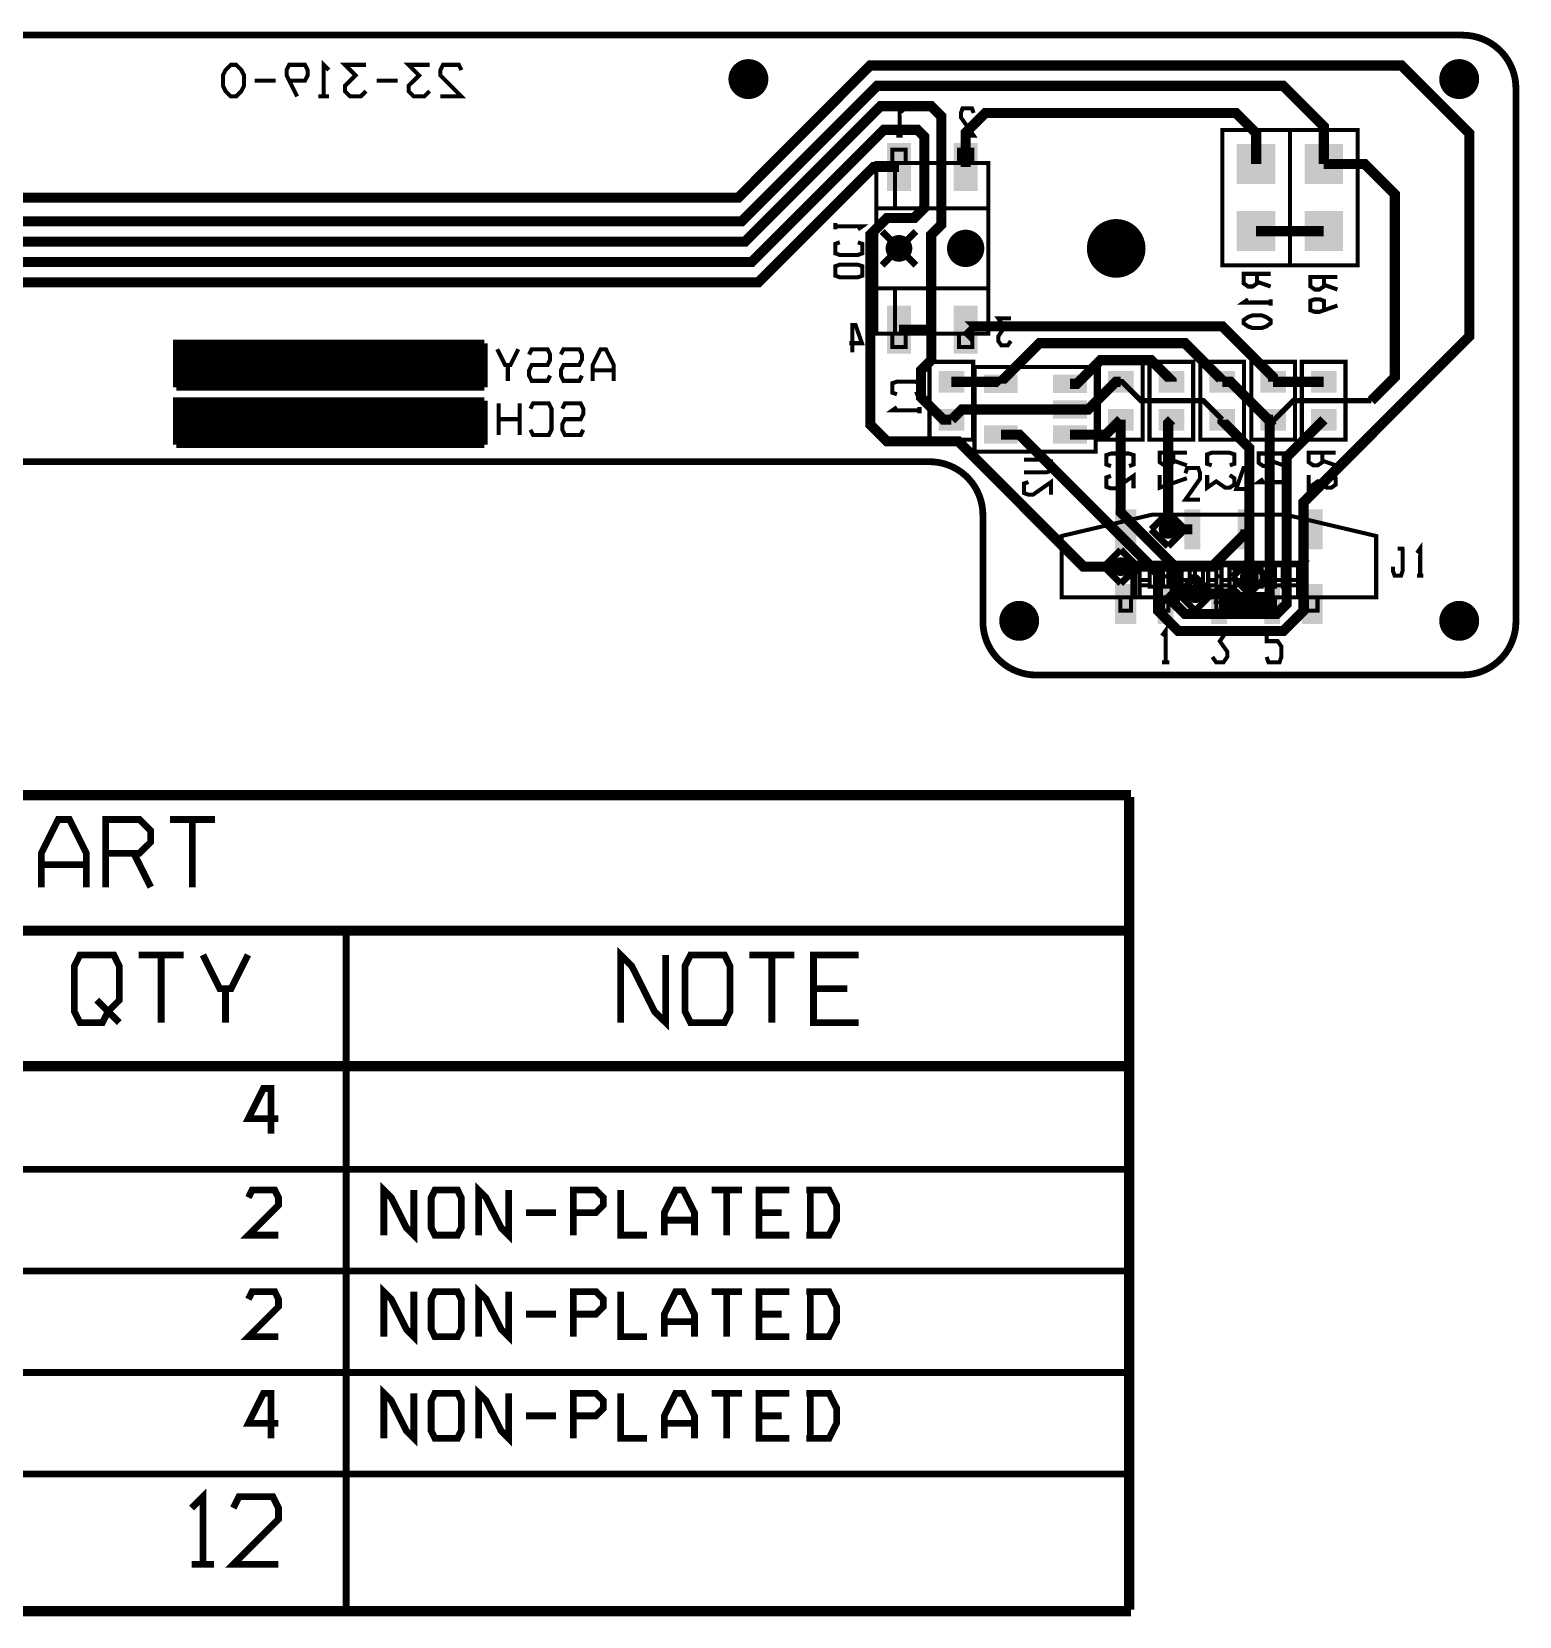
# Model space of a CAD drawing. Extents: x -5 to 105, y -51 to 8.
# Drawn here: x 49.3 to 105.1, y -51.3 to 8.1 of the extents above; entities that cross this region are included whole.
import ezdxf

# ---------------------------------------------------------------- set-up
doc = ezdxf.new("R2010")
doc.units = 0
doc.header["$MEASUREMENT"] = 0
doc.layers.get('0').update_dxf_attribs({"linetype": 'CONTINUOUS'})
for name, color, linetype in [('23-319-0_BOT', 7, 'CONTINUOUS'), ('23-319-0_DRD', 7, 'CONTINUOUS'), ('23-319-0_SMB', 1, 'CONTINUOUS'), ('23-319-0_SMT', 4, 'CONTINUOUS'), ('23-319-0_SPB', 3, 'CONTINUOUS'), ('23-319-0_SPT', 5, 'CONTINUOUS'), ('23-319-0_SSB', 10, 'CONTINUOUS'), ('23-319-0_SST', 14, 'CONTINUOUS'), ('23-319-0_TOP', 9, 'CONTINUOUS'), ('THRUHOLE_NPT', 11, 'CONTINUOUS'), ('THRUHOLE_TAP', 13, 'CONTINUOUS')]:
    doc.layers.add(name, color=color, linetype=linetype)

# ---------------------------------------------------------------- blocks, each defined once
blk = doc.blocks.new('ROUND_1')
at = {"const_width": 1.09982}
blk.add_lwpolyline([(-0.54991, 0, 1), (0.54991, 0, 1)], format="xyb", close=True, dxfattribs=at)
blk = doc.blocks.new('ROUND_2')
at = {"const_width": 0.50038}
blk.add_lwpolyline([(-0.25019, 0, 1), (0.25019, 0, 1)], format="xyb", close=True, dxfattribs=at)
blk = doc.blocks.new('ROUND_5')
at = {"const_width": 0.69977}
blk.add_lwpolyline([(-0.349884, 0, 1), (0.349884, 0, 1)], format="xyb", close=True, dxfattribs=at)
blk = doc.blocks.new('ROUND_8')
at = {"const_width": 0.35052}
blk.add_lwpolyline([(-0.17526, 0, 1), (0.17526, 0, 1)], format="xyb", close=True, dxfattribs=at)
blk = doc.blocks.new('RECTANGLE_13')
blk.add_solid([(0.4826, 0.4064), (0.4826, -0.4064), (-0.4826, 0.4064), (-0.4826, -0.4064)])
blk = doc.blocks.new('RECTANGLE_14')
blk.add_solid([(0.44958, 0.90043), (0.44958, -0.90043), (-0.44958, 0.90043), (-0.44958, -0.90043)])
blk = doc.blocks.new('RECTANGLE_15')
blk.add_solid([(0.7239, 0.7493), (0.7239, -0.7493), (-0.7239, 0.7493), (-0.7239, -0.7493)])
blk = doc.blocks.new('RECTANGLE_16')
blk.add_solid([(0.635, 0.3429), (0.635, -0.3429), (-0.635, 0.3429), (-0.635, -0.3429)])
blk = doc.blocks.new('ROUND_19')
at = {"const_width": 0.7493}
blk.add_lwpolyline([(-0.37465, 0, 1), (0.37465, 0, 1)], format="xyb", close=True, dxfattribs=at)
blk = doc.blocks.new('RECTANGLE_3')
blk.add_solid([(0.40005, 0.7493), (0.40005, -0.7493), (-0.40005, 0.7493), (-0.40005, -0.7493)])
blk = doc.blocks.new('RECTANGLE_4')
blk.add_solid([(0.29972, 0.7493), (0.29972, -0.7493), (-0.29972, 0.7493), (-0.29972, -0.7493)])
blk = doc.blocks.new('ROUND_6')
at = {"const_width": 0.35052}
blk.add_lwpolyline([(-0.17526, 0, 1), (0.17526, 0, 1)], format="xyb", close=True, dxfattribs=at)
blk = doc.blocks.new('ROUND_11')
at = {"const_width": 0.10033}
blk.add_lwpolyline([(-0.050164, 0, 1), (0.050164, 0, 1)], format="xyb", close=True, dxfattribs=at)

msp = doc.modelspace()

# ---------------------------------------------------------------- linework, layer by layer
at = {"layer": '23-319-0_BOT'}
for points, const_width in [([(85.6742, -6.985), (86.36, -6.985), (91.567, -12.192), (91.567, -13.589), (92.329, -14.351), (96.266, -14.351), (97.028, -13.589), (97.028, -9.525), (103.251, -3.302), (103.251, 4.318), (100.711, 6.858), (80.772, 6.858), (75.819, 1.905), (29.337, 1.905), (25.4508, 5.7912), (22.733, 5.7912)], 0.381), ([(56.97728, 5.69976), (57.1754, 5.89788), (57.27446, 6.096), (57.27446, 6.4897), (57.1754, 6.68782), (56.97728, 6.88594), (56.77916, 6.88594), (56.58358, 6.68782), (56.48452, 6.4897), (56.48452, 6.096), (56.58358, 5.89788), (56.77916, 5.69976), (56.97728, 5.69976)], 0.1524), ([(58.97118, 6.29412), (59.563, 6.29412), (59.66206, 6.4897), (59.66206, 6.68782), (59.563, 6.88594), (58.97118, 6.88594), (58.87212, 6.68782), (58.87212, 6.4897), (59.26582, 5.69976)], 0.1524), ([(60.26404, 5.69976), (60.26404, 6.88594), (60.45962, 6.68782)], 0.1524), ([(61.85154, 5.89788), (61.65342, 5.69976), (61.25972, 5.69976), (61.0616, 5.89788), (61.0616, 6.096), (61.45784, 6.4897), (61.0616, 6.88594), (61.85154, 6.88594)], 0.1524), ([(64.23914, 5.89788), (64.04102, 5.69976), (63.64732, 5.69976), (63.4492, 5.89788), (63.4492, 6.096), (63.84544, 6.4897), (63.4492, 6.88594), (64.23914, 6.88594)], 0.1524), ([(64.643, 5.69976), (65.43294, 5.69976), (64.643, 6.4897), (64.643, 6.68782), (64.74206, 6.88594), (65.33388, 6.88594), (65.43294, 6.68782)], 0.1524), ([(97.79, 3.1623), (97.79, 4.572), (96.266, 6.096), (81.026, 6.096), (75.946, 1.016), (29.337, 1.016), (25.273, 5.08)], 0.381), ([(57.67832, 6.29412), (58.46826, 6.29412)], 0.1524), ([(62.2554, 6.29412), (63.04534, 6.29412)], 0.1524), ([(81.84896, -3.05054), (83.058, -3.05054), (83.058, 0.508), (83.439, 0.889), (83.439, 4.953), (83.058, 5.334), (81.153, 5.334), (76.073, 0.254), (29.21, 0.254), (25.146, 4.318), (20.447, 4.318)], 0.381), ([(60.06592, 5.69976), (60.45962, 5.69976)], 0.1524), ([(95.25, 3.1623), (95.25, 4.318), (94.488, 5.08), (85.09, 5.08), (84.35086, 4.34086), (84.35086, 3.05054)], 0.381), ([(90.17, -11.938), (88.773, -11.938), (84.074, -7.239), (81.407, -7.239), (80.772, -6.604), (80.772, 0.508), (81.407, 1.143), (82.423, 1.143), (82.804, 1.524), (82.804, 4.191), (82.55, 4.445), (81.28, 4.445), (76.327, -0.508), (16.256, -0.508), (13.97, 1.778), (13.97, 1.8288)], 0.381), ([(5.64896, -3.05054), (5.64896, -3.48996), (6.604, -4.445), (9.26084, -4.445), (12.45108, -1.27), (76.581, -1.27), (80.90154, 3.05054), (81.84896, 3.05054)], 0.381), ([(99.568, -5.715), (100.457, -4.826), (100.457, 2.032), (99.3267, 3.1623), (97.79, 3.1623)], 0.381), ([(97.79, 0.6477), (95.25, 0.6477)], 0.381), ([(81.84896, -3.05054), (83.06054, -3.05054), (83.06054, -4.18846), (82.677, -4.572), (82.677, -5.588), (83.5152, -6.4262), (83.82, -6.4262)], 0.381), ([(84.35086, -3.05054), (84.47532, -3.175), (84.47532, -2.921), (93.98, -2.921), (95.885, -4.826), (95.885, -5.0038)], 0.381), ([(93.98, -5.0038), (93.98, -4.953), (92.583, -3.556), (87.122, -3.556), (85.6742, -5.0038), (85.6742, -5.08)], 0.381), ([(92.075, -5.0038), (92.075, -4.953), (91.313, -4.191), (89.408, -4.191), (88.519, -5.08), (88.265, -5.08)], 0.381), ([(83.82, -5.0038), (85.598, -5.0038), (85.6742, -5.08)], 0.381), ([(88.265, -6.0452), (88.9508, -6.0452), (89.9922, -5.0038), (90.17, -5.0038)], 0.381), ([(93.98, -6.4262), (93.2688, -5.715), (90.932, -5.715), (90.2208, -5.0038), (90.17, -5.0038)], 0.2032), ([(95.885, -6.4262), (95.7072, -6.4262), (94.2848, -5.0038), (93.98, -5.0038)], 0.381), ([(97.79, -5.0038), (95.885, -5.0038)], 0.381), ([(88.265, -6.0452), (84.201, -6.0452), (83.82, -6.4262)], 0.381), ([(95.885, -6.4262), (95.9358, -6.4262), (96.647, -5.715), (99.568, -5.715)], 0.2032), ([(90.17, -6.4262), (89.6112, -6.985), (88.265, -6.985)], 0.381), ([(90.17, -6.4262), (90.17, -9.906), (92.202, -11.938), (92.202, -13.335), (92.583, -13.716), (96.012, -13.716), (96.393, -13.335), (96.393, -7.8232), (97.79, -6.4262)], 0.381), ([(91.948, -10.541), (91.948, -6.5532), (92.075, -6.4262)], 0.381), ([(95.885, -6.4262), (95.758, -6.5532), (95.758, -12.954), (95.631, -13.081), (94.615, -13.081), (94.488, -12.954), (92.964, -12.954)], 0.381), ([(94.996, -12.319), (94.996, -7.493), (93.98, -6.477), (93.98, -6.4262)], 0.381)]:
    msp.add_lwpolyline(points, dxfattribs=dict(at, const_width=const_width))
at = {"layer": '23-319-0_DRD', "const_width": 0.254}
for points in [[(102.99954, 8.001), (-2.99974, 8.001)], [(104.99852, -14.00048), (104.99852, 5.99948)], [(82.48396, 0.635), (81.21396, -0.635)], [(82.48396, -0.635), (81.21396, 0.635)], [(84.35086, 0.635), (84.35086, -0.635)], [(89.36482, 0.635), (89.36482, -0.635)], [(90.63482, 0.635), (89.36482, 0.635)], [(90.63482, 0.635), (89.36482, -0.635)], [(90.63482, -0.635), (89.36482, 0.635)], [(90.63482, -0.635), (90.63482, 0.635)], [(84.98586, 0), (83.71586, 0)], [(89.36482, -0.635), (90.63482, -0.635)], [(-2.99974, -8.001), (82.99958, -8.001)], [(84.99856, -9.99998), (84.99856, -14.00048)], [(91.948, -9.906), (91.313, -10.541)], [(92.583, -10.541), (91.948, -9.906)], [(91.313, -10.541), (91.948, -11.176)], [(91.948, -11.176), (92.583, -10.541)], [(90.17, -11.303), (89.535, -11.938)], [(90.805, -11.938), (90.17, -11.303)], [(89.535, -11.938), (90.17, -12.573)], [(90.17, -12.573), (90.805, -11.938)], [(94.996, -11.684), (94.361, -12.319)], [(95.631, -12.319), (94.996, -11.684)], [(92.964, -12.319), (92.329, -12.954)], [(93.599, -12.954), (92.964, -12.319)], [(94.361, -12.319), (94.996, -12.954)], [(94.996, -12.954), (95.631, -12.319)], [(92.329, -12.954), (92.964, -13.589)], [(92.964, -13.589), (93.599, -12.954)], [(87.00008, -15.99946), (102.99954, -15.99946)], [(90.551, -20.447), (-4.318, -20.447)], [(90.424, -20.574), (-4.191, -20.574)], [(90.424, -51.054), (90.424, -20.574)], [(90.551, -51.054), (90.551, -20.574)], [(51.36134, -23.95982), (51.36134, -22.68982), (50.72634, -21.41982), (50.30216, -21.41982), (49.66716, -22.68982), (49.66716, -23.95982)], [(52.08016, -22.68982), (53.35016, -22.68982), (53.77434, -22.26818), (53.77434, -21.844), (53.35016, -21.41982), (52.08016, -21.41982), (52.08016, -23.95982)], [(56.18734, -21.41982), (54.49316, -21.41982)], [(55.33898, -23.95982), (55.33898, -21.41982)], [(53.13934, -22.68982), (53.77434, -23.95982)], [(51.36134, -23.114), (49.66716, -23.114)], [(90.424, -25.527), (-4.191, -25.527)], [(90.424, -25.654), (-4.191, -25.654)], [(61.10732, -51.054), (61.10732, -25.654)], [(50.90668, -28.61818), (51.1175, -29.03982), (51.96332, -29.03982), (52.17668, -28.61818), (52.59832, -28.194), (52.59832, -26.924), (52.3875, -26.49982), (51.1175, -26.49982), (50.90668, -26.924), (50.90668, -28.61818)], [(55.01132, -26.49982), (53.31968, -26.49982)], [(54.1655, -29.03982), (54.1655, -26.49982)], [(57.42432, -26.49982), (56.78932, -27.76982), (56.36768, -27.76982), (55.73268, -26.49982)], [(73.09866, -26.49982), (73.09866, -29.03982), (72.67448, -28.61818), (71.82866, -26.924), (71.40448, -26.49982), (71.40448, -29.03982)], [(74.03084, -29.03982), (73.81748, -28.61818), (73.81748, -26.924), (74.03084, -26.49982), (75.30084, -26.49982), (75.51166, -26.924), (75.51166, -28.61818), (75.30084, -29.03982), (74.03084, -29.03982)], [(77.92466, -26.49982), (76.23048, -26.49982)], [(77.07884, -29.03982), (77.07884, -26.49982)], [(80.33766, -29.03982), (78.64348, -29.03982), (78.64348, -26.49982), (80.33766, -26.49982)], [(56.5785, -29.03982), (56.5785, -27.76982)], [(79.91348, -27.76982), (78.64348, -27.76982)], [(51.7525, -28.194), (52.59832, -29.03982)], [(90.424, -30.607), (-4.191, -30.607)], [(90.424, -30.734), (-4.191, -30.734)], [(58.56732, -32.639), (57.43956, -32.639), (58.00344, -31.51124), (58.28538, -31.51124), (58.28538, -33.20288)], [(90.424, -34.544), (-4.191, -34.544)], [(63.64732, -35.32124), (63.64732, -37.01288), (63.36538, -36.73094), (62.8015, -35.60318), (62.51956, -35.32124), (62.51956, -37.01288)], [(67.20332, -35.32124), (67.20332, -37.01288), (66.92138, -36.73094), (66.3575, -35.60318), (66.07556, -35.32124), (66.07556, -37.01288)], [(58.56732, -37.01288), (57.43956, -37.01288), (58.56732, -35.88512), (58.56732, -35.60318), (58.42762, -35.32124), (57.57926, -35.32124), (57.43956, -35.60318)], [(64.43726, -37.01288), (64.29756, -36.73094), (64.29756, -35.60318), (64.43726, -35.32124), (65.28562, -35.32124), (65.42532, -35.60318), (65.42532, -36.73094), (65.28562, -37.01288), (64.43726, -37.01288)], [(69.63156, -36.16706), (70.47738, -36.16706), (70.75932, -35.88512), (70.75932, -35.60318), (70.47738, -35.32124), (69.63156, -35.32124), (69.63156, -37.01288)], [(72.39762, -37.01288), (71.40956, -37.01288), (71.40956, -35.32124)], [(74.17562, -37.01288), (74.17562, -36.16706), (73.75144, -35.32124), (73.4695, -35.32124), (73.04532, -36.16706), (73.04532, -37.01288)], [(75.95362, -35.32124), (74.82332, -35.32124)], [(75.3872, -37.01288), (75.3872, -35.32124)], [(77.73162, -37.01288), (76.60132, -37.01288), (76.60132, -35.32124), (77.73162, -35.32124)], [(78.37932, -37.01288), (79.22514, -37.01288), (79.50962, -36.449), (79.50962, -35.88512), (79.22514, -35.32124), (78.37932, -35.32124)], [(78.52156, -37.01288), (78.52156, -35.32124)], [(68.98132, -36.16706), (67.85356, -36.16706)], [(77.44714, -36.16706), (76.60132, -36.16706)], [(74.17562, -36.449), (73.04532, -36.449)], [(90.424, -38.354), (-4.191, -38.354)], [(58.56732, -40.82288), (57.43956, -40.82288), (58.56732, -39.69512), (58.56732, -39.41318), (58.42762, -39.13124), (57.57926, -39.13124), (57.43956, -39.41318)], [(63.64732, -39.13124), (63.64732, -40.82288), (63.36538, -40.54094), (62.8015, -39.41318), (62.51956, -39.13124), (62.51956, -40.82288)], [(64.43726, -40.82288), (64.29756, -40.54094), (64.29756, -39.41318), (64.43726, -39.13124), (65.28562, -39.13124), (65.42532, -39.41318), (65.42532, -40.54094), (65.28562, -40.82288), (64.43726, -40.82288)], [(67.20332, -39.13124), (67.20332, -40.82288), (66.92138, -40.54094), (66.3575, -39.41318), (66.07556, -39.13124), (66.07556, -40.82288)], [(69.63156, -39.97706), (70.47738, -39.97706), (70.75932, -39.69512), (70.75932, -39.41318), (70.47738, -39.13124), (69.63156, -39.13124), (69.63156, -40.82288)], [(72.39762, -40.82288), (71.40956, -40.82288), (71.40956, -39.13124)], [(74.17562, -40.82288), (74.17562, -39.97706), (73.75144, -39.13124), (73.4695, -39.13124), (73.04532, -39.97706), (73.04532, -40.82288)], [(75.95362, -39.13124), (74.82332, -39.13124)], [(75.3872, -40.82288), (75.3872, -39.13124)], [(77.73162, -40.82288), (76.60132, -40.82288), (76.60132, -39.13124), (77.73162, -39.13124)], [(78.37932, -40.82288), (79.22514, -40.82288), (79.50962, -40.259), (79.50962, -39.69512), (79.22514, -39.13124), (78.37932, -39.13124)], [(78.52156, -40.82288), (78.52156, -39.13124)], [(68.98132, -39.97706), (67.85356, -39.97706)], [(74.17562, -40.259), (73.04532, -40.259)], [(77.44714, -39.97706), (76.60132, -39.97706)], [(90.424, -42.164), (-4.191, -42.164)], [(63.64732, -42.94124), (63.64732, -44.63288), (63.36538, -44.35094), (62.8015, -43.22318), (62.51956, -42.94124), (62.51956, -44.63288)], [(67.20332, -42.94124), (67.20332, -44.63288), (66.92138, -44.35094), (66.3575, -43.22318), (66.07556, -42.94124), (66.07556, -44.63288)], [(58.56732, -44.069), (57.43956, -44.069), (58.00344, -42.94124), (58.28538, -42.94124), (58.28538, -44.63288)], [(64.43726, -44.63288), (64.29756, -44.35094), (64.29756, -43.22318), (64.43726, -42.94124), (65.28562, -42.94124), (65.42532, -43.22318), (65.42532, -44.35094), (65.28562, -44.63288), (64.43726, -44.63288)], [(69.63156, -43.78706), (70.47738, -43.78706), (70.75932, -43.50512), (70.75932, -43.22318), (70.47738, -42.94124), (69.63156, -42.94124), (69.63156, -44.63288)], [(72.39762, -44.63288), (71.40956, -44.63288), (71.40956, -42.94124)], [(74.17562, -44.63288), (74.17562, -43.78706), (73.75144, -42.94124), (73.4695, -42.94124), (73.04532, -43.78706), (73.04532, -44.63288)], [(75.95362, -42.94124), (74.82332, -42.94124)], [(75.3872, -44.63288), (75.3872, -42.94124)], [(77.73162, -44.63288), (76.60132, -44.63288), (76.60132, -42.94124), (77.73162, -42.94124)], [(78.37932, -44.63288), (79.22514, -44.63288), (79.50962, -44.069), (79.50962, -43.50512), (79.22514, -42.94124), (78.37932, -42.94124)], [(78.52156, -44.63288), (78.52156, -42.94124)], [(68.98132, -43.78706), (67.85356, -43.78706)], [(74.17562, -44.069), (73.04532, -44.069)], [(77.44714, -43.78706), (76.60132, -43.78706)], [(90.424, -45.974), (-4.191, -45.974)], [(55.73268, -49.35982), (55.73268, -46.81982), (55.3085, -47.244)], [(58.56732, -49.35982), (56.87568, -49.35982), (58.56732, -47.66818), (58.56732, -47.244), (58.3565, -46.81982), (57.0865, -46.81982), (56.87568, -47.244)], [(56.15432, -49.35982), (55.3085, -49.35982)], [(90.551, -51.181), (-4.318, -51.181)], [(90.424, -51.054), (-4.191, -51.054)]]:
    msp.add_lwpolyline(points, dxfattribs=at)
for points in [[(104.99852, 5.99948, 0.4142136), (102.99954, 7.99846)], [(84.99856, -9.99998, 0.4142136), (82.99958, -8.001)], [(84.99856, -14.00048, 0.4142136), (87.00008, -16.002)], [(102.99954, -15.99946, 0.4142136), (104.99852, -14.00048)]]:
    msp.add_lwpolyline(points, format="xyb", dxfattribs=at)
at = {"layer": '23-319-0_SSB'}
for points, const_width in [([(56.97728, 5.69976), (57.1754, 5.89788), (57.27446, 6.096), (57.27446, 6.4897), (57.1754, 6.68782), (56.97728, 6.88594), (56.77916, 6.88594), (56.58358, 6.68782), (56.48452, 6.4897), (56.48452, 6.096), (56.58358, 5.89788), (56.77916, 5.69976), (56.97728, 5.69976)], 0.1524), ([(58.97118, 6.29412), (59.563, 6.29412), (59.66206, 6.4897), (59.66206, 6.68782), (59.563, 6.88594), (58.97118, 6.88594), (58.87212, 6.68782), (58.87212, 6.4897), (59.26582, 5.69976)], 0.1524), ([(60.26404, 5.69976), (60.26404, 6.88594), (60.45962, 6.68782)], 0.1524), ([(61.85154, 5.89788), (61.65342, 5.69976), (61.25972, 5.69976), (61.0616, 5.89788), (61.0616, 6.096), (61.45784, 6.4897), (61.0616, 6.88594), (61.85154, 6.88594)], 0.1524), ([(64.23914, 5.89788), (64.04102, 5.69976), (63.64732, 5.69976), (63.4492, 5.89788), (63.4492, 6.096), (63.84544, 6.4897), (63.4492, 6.88594), (64.23914, 6.88594)], 0.1524), ([(64.643, 5.69976), (65.43294, 5.69976), (64.643, 6.4897), (64.643, 6.68782), (64.74206, 6.88594), (65.33388, 6.88594), (65.43294, 6.68782)], 0.1524), ([(57.67832, 6.29412), (58.46826, 6.29412)], 0.1524), ([(62.2554, 6.29412), (63.04534, 6.29412)], 0.1524), ([(60.06592, 5.69976), (60.45962, 5.69976)], 0.1524), ([(81.87182, 4.23418), (81.87182, 5.25018), (81.9912, 5.08)], 0.1524), ([(84.1756, 4.23418), (84.65058, 4.23418), (84.1756, 4.90982), (84.1756, 5.08), (84.23402, 5.25018), (84.58962, 5.25018), (84.65058, 5.08)], 0.1524), ([(81.75498, 4.23418), (81.9912, 4.23418)], 0.1524), ([(93.98, -0.635), (96.52, -0.635), (96.52, 4.445), (93.98, 4.445), (93.98, -0.635)], 0.1524), ([(99.06, 4.445), (96.52, 4.445), (96.52, -0.635), (99.06, -0.635), (99.06, 4.445)], 0.1524), ([(82.10042, 3.2004), (82.10042, 3.70078), (81.60004, 3.70078), (81.60004, 3.2004)], 0.1524), ([(84.59978, 3.2004), (84.59978, 3.70078), (84.0994, 3.70078), (84.0994, 3.2004)], 0.1524), ([(85.19922, -1.4986), (81.6991, -1.4986), (81.6991, -3.2004), (85.19922, -3.2004), (85.19922, -1.4986), (85.19922, -0.50038), (85.19922, 0.50038), (85.19922, 1.4986), (81.6991, 1.4986), (81.6991, 3.2004), (81.0006, 3.2004), (81.0006, 1.4986), (81.6991, 1.4986)], 0.1524), ([(85.19922, 1.4986), (85.19922, 3.2004), (81.6991, 3.2004)], 0.1524), ([(81.0006, 1.4986), (81.0006, 0.50038), (81.0006, -0.50038), (81.0006, -1.4986), (81.0006, -3.2004), (81.6991, -3.2004)], 0.1524), ([(79.45882, 0.94742), (79.45882, 0.7112)], 0.1524), ([(79.45882, 0.83058), (80.47482, 0.83058), (80.30464, 0.7112)], 0.1524), ([(79.629, 0.2286), (79.45882, 0.17018), (79.45882, -0.18542), (79.629, -0.24638), (80.30464, -0.24638), (80.47482, -0.18542), (80.47482, 0.17018), (80.30464, 0.2286)], 0.1524), ([(79.45882, -1.02362), (79.629, -1.08458), (80.30464, -1.08458), (80.47482, -1.02362), (80.47482, -0.66802), (80.30464, -0.6096), (79.629, -0.6096), (79.45882, -0.66802), (79.45882, -1.02362)], 0.1524), ([(95.2881, -0.95504), (95.2881, -1.31064), (95.11792, -1.43002), (94.95028, -1.43002), (94.7801, -1.31064), (94.7801, -0.95504), (95.7961, -0.95504)], 0.1524), ([(95.2881, -1.25222), (95.7961, -1.43002)], 0.1524), ([(97.79254, -1.06934), (97.79254, -1.42494), (97.6249, -1.54178), (97.45472, -1.54178), (97.28454, -1.42494), (97.28454, -1.06934), (98.30054, -1.06934)], 0.1524), ([(81.0006, -1.4986), (81.6991, -1.4986)], 0.1524), ([(97.79254, -1.36398), (98.30054, -1.54178)], 0.1524), ([(95.7961, -2.02946), (94.7801, -2.02946), (94.95028, -1.91262)], 0.1524), ([(95.7961, -2.14884), (95.7961, -1.91262)], 0.1524), ([(97.79254, -2.32156), (97.79254, -1.96596), (97.6249, -1.90754), (97.45472, -1.90754), (97.28454, -1.96596), (97.28454, -2.32156), (97.45472, -2.37998), (97.6249, -2.37998), (98.30054, -2.14376)], 0.1524), ([(79.9846, -3.556), (80.45958, -3.556), (80.22082, -2.87782), (80.10398, -2.87782), (80.10398, -3.89382)], 0.1524), ([(86.04758, -3.47218), (85.9282, -3.63982), (85.69198, -3.63982), (85.5726, -3.47218), (85.5726, -3.302), (85.80882, -2.96418), (85.5726, -2.62382), (86.04758, -2.62382)], 0.1524), ([(95.7961, -2.68986), (95.62592, -2.57302), (95.45828, -2.51206), (95.11792, -2.51206), (94.95028, -2.57302), (94.7801, -2.68986), (94.7801, -2.80924), (94.95028, -2.92862), (95.11792, -2.98704), (95.45828, -2.98704), (95.62592, -2.92862), (95.7961, -2.80924), (95.7961, -2.68986)], 0.1524), ([(66.294, -3.556), (54.737, -3.556), (54.737, -5.207)], 0.254), ([(54.8386, -3.556), (54.8386, -5.207)], 0.254), ([(55.0672, -3.556), (55.0672, -5.207)], 0.254), ([(55.2958, -3.556), (55.2958, -5.207)], 0.254), ([(55.5244, -3.556), (55.5244, -5.207)], 0.254), ([(55.753, -3.556), (55.753, -5.207)], 0.254), ([(55.9816, -3.556), (55.9816, -5.207)], 0.254), ([(56.2102, -3.556), (56.2102, -5.207)], 0.254), ([(56.4388, -3.556), (56.4388, -5.207)], 0.254), ([(56.6674, -3.556), (56.6674, -5.207)], 0.254), ([(56.896, -3.556), (56.896, -5.207)], 0.254), ([(57.1246, -3.556), (57.1246, -5.207)], 0.254), ([(57.3532, -3.556), (57.3532, -5.207)], 0.254), ([(57.5818, -3.556), (57.5818, -5.207)], 0.254), ([(57.8104, -3.556), (57.8104, -5.207)], 0.254), ([(58.039, -3.556), (58.039, -5.207)], 0.254), ([(58.2676, -3.556), (58.2676, -5.207)], 0.254), ([(58.4962, -3.556), (58.4962, -5.207)], 0.254), ([(58.7248, -3.556), (58.7248, -5.207)], 0.254), ([(58.9534, -3.556), (58.9534, -5.207)], 0.254), ([(59.182, -3.556), (59.182, -5.207)], 0.254), ([(59.4106, -3.556), (59.4106, -5.207)], 0.254), ([(59.6392, -3.556), (59.6392, -5.207)], 0.254), ([(59.8678, -3.556), (59.8678, -5.207)], 0.254), ([(60.0964, -3.556), (60.0964, -5.207)], 0.254), ([(60.325, -3.556), (60.325, -5.207)], 0.254), ([(60.5536, -3.556), (60.5536, -5.207)], 0.254), ([(60.7822, -3.556), (60.7822, -5.207)], 0.254), ([(61.0108, -3.556), (61.0108, -5.207)], 0.254), ([(61.2394, -3.556), (61.2394, -5.207)], 0.254), ([(61.468, -3.556), (61.468, -5.207)], 0.254), ([(61.6966, -3.556), (61.6966, -5.207)], 0.254), ([(61.9252, -3.556), (61.9252, -5.207)], 0.254), ([(62.1538, -3.556), (62.1538, -5.207)], 0.254), ([(62.3824, -3.556), (62.3824, -5.207)], 0.254), ([(62.611, -3.556), (62.611, -5.207)], 0.254), ([(62.8396, -3.556), (62.8396, -5.207)], 0.254), ([(63.0682, -3.556), (63.0682, -5.207)], 0.254), ([(63.2968, -3.556), (63.2968, -5.207)], 0.254), ([(63.5254, -3.556), (63.5254, -5.207)], 0.254), ([(63.754, -3.556), (63.754, -5.207)], 0.254), ([(63.9826, -3.556), (63.9826, -5.207)], 0.254), ([(64.2112, -3.556), (64.2112, -5.207)], 0.254), ([(64.4398, -3.556), (64.4398, -5.207)], 0.254), ([(64.6684, -3.556), (64.6684, -5.207)], 0.254), ([(64.897, -3.556), (64.897, -5.207)], 0.254), ([(65.1256, -3.556), (65.1256, -5.207)], 0.254), ([(65.3542, -3.556), (65.3542, -5.207)], 0.254), ([(65.5828, -3.556), (65.5828, -5.207)], 0.254), ([(65.8114, -3.556), (65.8114, -5.207)], 0.254), ([(66.04, -3.556), (66.04, -5.207)], 0.254), ([(66.2686, -3.556), (66.2686, -5.207)], 0.254), ([(66.294, -3.556), (66.294, -5.207)], 0.254), ([(81.60004, -3.2004), (81.60004, -3.70078), (82.10042, -3.70078), (82.10042, -3.2004)], 0.1524), ([(84.59978, -3.2004), (84.59978, -3.70078), (84.0994, -3.70078), (84.0994, -3.2004)], 0.1524), ([(66.294, -3.7338), (54.737, -3.7338)], 0.254), ([(66.294, -3.9624), (54.737, -3.9624)], 0.254), ([(66.294, -4.191), (54.737, -4.191)], 0.254), ([(66.7766, -3.78206), (67.07378, -4.37388), (67.26936, -4.37388), (67.56654, -3.78206)], 0.1524), ([(67.9704, -3.98018), (68.06946, -3.78206), (68.66128, -3.78206), (68.76034, -3.98018), (68.76034, -4.17576), (68.66128, -4.37388), (68.06946, -4.37388), (67.9704, -4.572), (67.9704, -4.77012), (68.06946, -4.96824), (68.66128, -4.96824), (68.76034, -4.77012)], 0.1524), ([(69.1642, -3.98018), (69.26326, -3.78206), (69.85508, -3.78206), (69.95414, -3.98018), (69.95414, -4.17576), (69.85508, -4.37388), (69.26326, -4.37388), (69.1642, -4.572), (69.1642, -4.77012), (69.26326, -4.96824), (69.85508, -4.96824), (69.95414, -4.77012)], 0.1524), ([(70.358, -4.96824), (70.358, -4.37388), (70.65518, -3.78206), (70.85076, -3.78206), (71.14794, -4.37388), (71.14794, -4.96824)], 0.1524), ([(66.294, -4.4196), (54.737, -4.4196)], 0.254), ([(66.294, -4.6482), (54.737, -4.6482)], 0.254), ([(66.294, -4.8768), (54.737, -4.8768)], 0.254), ([(67.17284, -4.96824), (67.17284, -4.37388)], 0.1524), ([(70.358, -4.572), (71.14794, -4.572)], 0.1524), ([(82.9945, -7.1755), (82.9945, -4.2545), (84.6328, -4.2545), (84.6328, -7.1755), (82.9945, -7.1755)], 0.1524), ([(84.9122, -4.445), (84.6836, -4.445), (84.6836, -7.62), (89.2302, -7.62), (89.2302, -4.445), (84.9122, -4.445)], 0.1524), ([(90.9955, -4.2545), (90.9955, -7.1755), (89.3572, -7.1755), (89.3572, -4.2545), (90.9955, -4.2545)], 0.1524), ([(91.2495, -7.1755), (91.2495, -4.2545), (92.8878, -4.2545), (92.8878, -7.1755), (91.2495, -7.1755)], 0.1524), ([(93.1545, -7.1755), (93.1545, -4.2545), (94.7928, -4.2545), (94.7928, -7.1755), (93.1545, -7.1755)], 0.1524), ([(96.7105, -4.2545), (96.7105, -7.1755), (95.0722, -7.1755), (95.0722, -4.2545), (96.7105, -4.2545)], 0.1524), ([(96.9645, -7.1755), (96.9645, -4.2545), (98.6028, -4.2545), (98.6028, -7.1755), (96.9645, -7.1755)], 0.1524), ([(66.294, -5.1054), (54.737, -5.1054)], 0.254), ([(66.294, -5.207), (54.737, -5.207)], 0.254), ([(82.4484, -5.47116), (82.61858, -5.41274), (82.61858, -5.05714), (82.4484, -4.99872), (81.77276, -4.99872), (81.60258, -5.05714), (81.60258, -5.41274), (81.77276, -5.47116)], 0.1524), ([(66.294, -5.715), (54.737, -5.715), (54.737, -7.366)], 0.254), ([(66.294, -5.8928), (54.737, -5.8928)], 0.254), ([(54.8386, -5.715), (54.8386, -7.366)], 0.254), ([(55.0672, -5.715), (55.0672, -7.366)], 0.254), ([(55.2958, -5.715), (55.2958, -7.366)], 0.254), ([(55.5244, -5.715), (55.5244, -7.366)], 0.254), ([(55.753, -5.715), (55.753, -7.366)], 0.254), ([(55.9816, -5.715), (55.9816, -7.366)], 0.254), ([(56.2102, -5.715), (56.2102, -7.366)], 0.254), ([(56.4388, -5.715), (56.4388, -7.366)], 0.254), ([(56.6674, -5.715), (56.6674, -7.366)], 0.254), ([(56.896, -5.715), (56.896, -7.366)], 0.254), ([(57.1246, -5.715), (57.1246, -7.366)], 0.254), ([(57.3532, -5.715), (57.3532, -7.366)], 0.254), ([(57.5818, -5.715), (57.5818, -7.366)], 0.254), ([(57.8104, -5.715), (57.8104, -7.366)], 0.254), ([(58.039, -5.715), (58.039, -7.366)], 0.254), ([(58.2676, -5.715), (58.2676, -7.366)], 0.254), ([(58.4962, -5.715), (58.4962, -7.366)], 0.254), ([(58.7248, -5.715), (58.7248, -7.366)], 0.254), ([(58.9534, -5.715), (58.9534, -7.366)], 0.254), ([(59.182, -5.715), (59.182, -7.366)], 0.254), ([(59.4106, -5.715), (59.4106, -7.366)], 0.254), ([(59.6392, -5.715), (59.6392, -7.366)], 0.254), ([(59.8678, -5.715), (59.8678, -7.366)], 0.254), ([(60.0964, -5.715), (60.0964, -7.366)], 0.254), ([(60.325, -5.715), (60.325, -7.366)], 0.254), ([(60.5536, -5.715), (60.5536, -7.366)], 0.254), ([(60.7822, -5.715), (60.7822, -7.366)], 0.254), ([(61.0108, -5.715), (61.0108, -7.366)], 0.254), ([(61.2394, -5.715), (61.2394, -7.366)], 0.254), ([(61.468, -5.715), (61.468, -7.366)], 0.254), ([(61.6966, -5.715), (61.6966, -7.366)], 0.254), ([(61.9252, -5.715), (61.9252, -7.366)], 0.254), ([(62.1538, -5.715), (62.1538, -7.366)], 0.254), ([(62.3824, -5.715), (62.3824, -7.366)], 0.254), ([(62.611, -5.715), (62.611, -7.366)], 0.254), ([(62.8396, -5.715), (62.8396, -7.366)], 0.254), ([(63.0682, -5.715), (63.0682, -7.366)], 0.254), ([(63.2968, -5.715), (63.2968, -7.366)], 0.254), ([(63.5254, -5.715), (63.5254, -7.366)], 0.254), ([(63.754, -5.715), (63.754, -7.366)], 0.254), ([(63.9826, -5.715), (63.9826, -7.366)], 0.254), ([(64.2112, -5.715), (64.2112, -7.366)], 0.254), ([(64.4398, -5.715), (64.4398, -7.366)], 0.254), ([(64.6684, -5.715), (64.6684, -7.366)], 0.254), ([(64.897, -5.715), (64.897, -7.366)], 0.254), ([(65.1256, -5.715), (65.1256, -7.366)], 0.254), ([(65.3542, -5.715), (65.3542, -7.366)], 0.254), ([(65.5828, -5.715), (65.5828, -7.366)], 0.254), ([(65.8114, -5.715), (65.8114, -7.366)], 0.254), ([(66.04, -5.715), (66.04, -7.366)], 0.254), ([(66.2686, -5.715), (66.2686, -7.366)], 0.254), ([(66.294, -5.715), (66.294, -7.366)], 0.254), ([(66.8274, -7.00024), (66.8274, -5.81406)], 0.1524), ([(67.61734, -7.00024), (67.61734, -5.81406)], 0.1524), ([(68.0212, -6.80212), (68.12026, -7.00024), (68.71208, -7.00024), (68.81114, -6.80212), (68.81114, -6.01218), (68.71208, -5.81406), (68.12026, -5.81406), (68.0212, -6.01218)], 0.1524), ([(69.215, -6.01218), (69.31406, -5.81406), (69.90588, -5.81406), (70.00494, -6.01218), (70.00494, -6.20776), (69.90588, -6.40588), (69.31406, -6.40588), (69.215, -6.604), (69.215, -6.80212), (69.31406, -7.00024), (69.90588, -7.00024), (70.00494, -6.80212)], 0.1524), ([(82.61858, -6.07314), (81.60258, -6.07314), (81.77276, -5.95376)], 0.1524), ([(82.61858, -6.19252), (82.61858, -5.95376)], 0.1524), ([(66.294, -6.1214), (54.737, -6.1214)], 0.254), ([(66.294, -6.35), (54.737, -6.35)], 0.254), ([(66.294, -6.5786), (54.737, -6.5786)], 0.254), ([(66.8274, -6.40588), (67.61734, -6.40588)], 0.1524), ([(66.294, -6.8072), (54.737, -6.8072)], 0.254), ([(66.294, -7.0358), (54.737, -7.0358)], 0.254), ([(66.294, -7.2644), (54.737, -7.2644)], 0.254), ([(66.294, -7.366), (54.737, -7.366)], 0.254), ([(90.48242, -8.1661), (90.65006, -8.10768), (90.65006, -7.75208), (90.48242, -7.69366), (89.80424, -7.69366), (89.63406, -7.75208), (89.63406, -8.10768), (89.80424, -8.1661)], 0.1524), ([(92.14358, -7.66572), (92.14358, -8.02132), (91.9734, -8.13816), (91.80576, -8.13816), (91.63558, -8.02132), (91.63558, -7.66572), (92.65158, -7.66572)], 0.1524), ([(94.2594, -8.13816), (94.42958, -8.07974), (94.42958, -7.72414), (94.2594, -7.66572), (93.58376, -7.66572), (93.41358, -7.72414), (93.41358, -8.07974), (93.58376, -8.13816)], 0.1524), ([(95.85706, -7.69366), (95.85706, -8.04926), (95.68942, -8.1661), (95.51924, -8.1661), (95.34906, -8.04926), (95.34906, -7.69366), (96.36506, -7.69366)], 0.1524), ([(97.73158, -7.66572), (97.73158, -8.02132), (97.5614, -8.13816), (97.39376, -8.13816), (97.22358, -8.02132), (97.22358, -7.66572), (98.23958, -7.66572)], 0.1524), ([(86.54034, -8.39978), (87.38616, -8.39978), (87.55634, -8.33882), (87.55634, -7.98322), (87.38616, -7.9248), (86.54034, -7.9248)], 0.1524), ([(92.14358, -7.96036), (92.65158, -8.13816)], 0.1524), ([(95.85706, -7.9883), (96.36506, -8.1661)], 0.1524), ([(97.73158, -7.96036), (98.23958, -8.13816)], 0.1524), ([(87.55634, -9.23798), (87.55634, -8.763), (86.87816, -9.23798), (86.70798, -9.23798), (86.54034, -9.17702), (86.54034, -8.82142), (86.70798, -8.763)], 0.1524), ([(90.65006, -9.0043), (90.65006, -8.53186), (89.97442, -9.0043), (89.80424, -9.0043), (89.63406, -8.94588), (89.63406, -8.59028), (89.80424, -8.53186)], 0.1524), ([(92.65158, -8.62076), (91.63558, -8.97636), (91.63558, -8.50392)], 0.1524), ([(94.2594, -8.50392), (94.42958, -8.62076), (94.42958, -8.85952), (94.2594, -8.97636), (94.09176, -8.97636), (93.7514, -8.74014), (93.41358, -8.97636), (93.41358, -8.50392)], 0.1524), ([(96.36506, -8.76808), (95.34906, -8.76808), (95.51924, -8.6487)], 0.1524), ([(96.36506, -8.88746), (96.36506, -8.6487)], 0.1524), ([(98.0694, -8.50392), (98.23958, -8.62076), (98.23958, -8.85952), (98.0694, -8.97636), (97.90176, -8.97636), (97.5614, -8.74014), (97.22358, -8.97636), (97.22358, -8.50392)], 0.1524)]:
    msp.add_lwpolyline(points, dxfattribs=dict(at, const_width=const_width))
at = {"layer": '23-319-0_SST', "const_width": 0.1524}
for points in [[(93.14942, -9.42594), (92.5957, -9.42594), (93.14942, -8.636), (93.14942, -8.43788), (93.0783, -8.23976), (92.66428, -8.23976), (92.5957, -8.43788)], [(95.05442, -9.0297), (94.5007, -9.0297), (94.77756, -8.23976), (94.91472, -8.23976), (94.91472, -9.42594)], [(90.71356, -13.08862), (90.61196, -13.08862), (87.95258, -13.08862), (87.95258, -10.78738), (91.35364, -9.98728), (96.35236, -9.98728), (99.75342, -10.78738), (99.75342, -13.08862), (97.09404, -13.08862), (96.99244, -13.08862), (96.99244, -11.8872), (90.71356, -11.8872), (90.71356, -13.08862), (90.87866, -13.08862), (90.87866, -12.63904), (91.25204, -12.63904), (91.25204, -12.43838), (91.25204, -11.9888), (91.4527, -11.9888), (91.4527, -12.43838), (91.75242, -12.43838)], [(100.38842, -11.938), (100.38842, -12.10818), (100.44938, -12.27582), (100.6856, -12.27582), (100.74402, -12.10818), (100.74402, -11.25982)], [(100.80498, -11.25982), (100.56622, -11.25982)], [(101.40442, -12.27582), (101.40442, -11.25982), (101.28758, -11.43)], [(96.99244, -11.8872), (97.09404, -11.78814), (90.61196, -11.78814), (90.61196, -13.08862)], [(90.61196, -11.78814), (90.71356, -11.8872)], [(90.87866, -11.8872), (90.87866, -11.938), (90.71356, -11.938)], [(90.87866, -11.938), (90.87866, -12.13866), (90.71356, -12.13866)], [(96.99244, -11.938), (96.82734, -11.938), (96.82734, -11.8872)], [(96.82734, -11.938), (96.82734, -12.13866)], [(97.09404, -11.78814), (97.09404, -13.08862)], [(90.87866, -12.43838), (90.87866, -12.13866)], [(91.25204, -12.43838), (90.87866, -12.43838), (90.87866, -12.63904)], [(91.4527, -12.63904), (91.4527, -12.43838)], [(91.95308, -12.63904), (91.95308, -12.6873), (91.75242, -12.6873), (91.75242, -12.59332), (91.75242, -12.30376), (91.75242, -12.29614), (91.75242, -11.9888), (91.95308, -11.9888), (91.95308, -12.29614), (91.95308, -12.30376), (91.95308, -12.59332), (91.95308, -12.63904), (92.2528, -12.63904), (92.2528, -12.6873), (92.45346, -12.6873), (92.45346, -12.63904), (92.75318, -12.63904)], [(91.95308, -12.29614), (91.75242, -12.29614)], [(91.95308, -12.43838), (92.2528, -12.43838)], [(92.45346, -12.63904), (92.45346, -12.43838), (92.45346, -11.9888), (92.2528, -11.9888), (92.2528, -12.43838), (92.2528, -12.63904)], [(92.45346, -12.43838), (92.75318, -12.43838)], [(92.95384, -12.29614), (92.95384, -11.9888), (92.75318, -11.9888), (92.75318, -12.29614)], [(93.75394, -12.63904), (93.45168, -12.63904), (93.45168, -12.6873), (93.25356, -12.6873), (93.25356, -12.63904), (92.95384, -12.63904), (92.95384, -12.6873), (92.75318, -12.6873), (92.75318, -12.59332), (92.75318, -12.43838), (92.75318, -12.30376), (92.75318, -12.29614), (92.95384, -12.29614), (92.95384, -12.30376), (92.95384, -12.43838), (93.25356, -12.43838), (93.25356, -12.63904)], [(92.95384, -12.43838), (92.95384, -12.59332), (92.95384, -12.63904)], [(93.25356, -12.43838), (93.25356, -11.9888), (93.45168, -11.9888), (93.45168, -12.43838), (93.75394, -12.43838)], [(93.45168, -12.63904), (93.45168, -12.43838)], [(93.95206, -12.29614), (93.75394, -12.29614), (93.75394, -12.30376), (93.75394, -12.59332), (93.75394, -12.6873), (93.95206, -12.6873), (93.95206, -12.63904), (93.95206, -12.59332), (93.95206, -12.30376), (93.95206, -12.29614), (93.95206, -11.9888), (93.75394, -11.9888), (93.75394, -12.29614), (93.75394, -12.30376)], [(93.95206, -12.43838), (94.25178, -12.43838), (94.25178, -11.9888), (94.45244, -11.9888), (94.45244, -12.43838), (94.75216, -12.43838)], [(94.25178, -12.43838), (94.25178, -12.63904), (94.25178, -12.6873), (94.45244, -12.6873), (94.45244, -12.63904), (94.75216, -12.63904)], [(94.45244, -12.63904), (94.45244, -12.43838)], [(94.95282, -12.29614), (94.95282, -11.9888), (94.75216, -11.9888), (94.75216, -12.29614)], [(94.95282, -12.43838), (94.95282, -12.59332), (94.95282, -12.6873), (94.75216, -12.6873), (94.75216, -12.63904), (94.75216, -12.59332), (94.75216, -12.30376), (94.75216, -12.29614), (94.95282, -12.29614), (94.95282, -12.30376), (94.95282, -12.43838), (95.25254, -12.43838), (95.25254, -12.63904), (94.95282, -12.63904)], [(95.25254, -12.43838), (95.25254, -11.9888), (95.4532, -11.9888), (95.4532, -12.43838), (95.4532, -12.63904), (95.75292, -12.63904), (95.75292, -12.6873), (95.95358, -12.6873), (95.95358, -12.59332), (95.95358, -12.43838), (95.95358, -12.30376), (95.95358, -12.29614), (95.95358, -11.9888), (95.75292, -11.9888), (95.75292, -12.29614), (95.75292, -12.30376), (95.75292, -12.59332), (95.75292, -12.63904)], [(95.4532, -12.43838), (95.75292, -12.43838)], [(95.75292, -12.30376), (95.95358, -12.30376), (95.95358, -12.29614), (95.75292, -12.29614)], [(96.45396, -12.43838), (96.45396, -11.9888), (96.2533, -11.9888), (96.2533, -12.43838), (96.2533, -12.63904), (95.95358, -12.63904)], [(95.95358, -12.43838), (96.2533, -12.43838)], [(96.82734, -13.08862), (96.82734, -12.63904), (96.45396, -12.63904), (96.45396, -12.43838), (96.82734, -12.43838), (96.82734, -12.13866), (96.99244, -12.13866)], [(96.82734, -12.63904), (96.82734, -12.43838)], [(101.5238, -12.27582), (101.28758, -12.27582)], [(90.55354, -13.08862), (90.55354, -13.5382), (90.55354, -13.589), (90.15222, -13.589), (90.15222, -13.5382), (90.15222, -13.08862)], [(96.99244, -13.08862), (96.82734, -13.08862), (90.87866, -13.08862)], [(91.25204, -12.63904), (91.25204, -12.6873), (91.4527, -12.6873), (91.4527, -12.63904), (91.75242, -12.63904)], [(91.75242, -13.08862), (91.75242, -13.13688), (91.75242, -13.5382), (91.75242, -13.589), (91.95308, -13.589), (91.95308, -13.5382), (91.95308, -13.13688), (91.95308, -13.08862)], [(93.75394, -13.08862), (93.75394, -13.13688), (93.75394, -13.5382), (93.75394, -13.589), (93.95206, -13.589), (93.95206, -13.5382), (93.95206, -13.13688), (93.95206, -13.08862)], [(94.25178, -12.63904), (93.95206, -12.63904)], [(95.25254, -12.63904), (95.25254, -12.6873), (95.4532, -12.6873), (95.4532, -12.63904)], [(95.75292, -13.08862), (95.75292, -13.13688), (95.75292, -13.5382), (95.75292, -13.589), (95.95358, -13.589), (95.95358, -13.5382), (95.95358, -13.13688), (95.95358, -13.08862)], [(96.2533, -12.63904), (96.2533, -12.6873), (96.45396, -12.6873), (96.45396, -12.63904)], [(97.15246, -13.08862), (97.15246, -13.5382), (97.15246, -13.589), (97.55378, -13.589), (97.55378, -13.5382), (97.55378, -13.08862)], [(91.85656, -15.52194), (91.85656, -14.33576), (91.71686, -14.53388)], [(93.6117, -15.32382), (93.74886, -15.52194), (94.02572, -15.52194), (94.16542, -15.32382), (94.16542, -15.1257), (93.88856, -14.732), (94.16542, -14.33576), (93.6117, -14.33576)], [(95.6437, -15.32382), (95.71228, -15.52194), (96.1263, -15.52194), (96.19742, -15.32382), (96.19742, -14.93012), (96.05772, -14.732), (95.6437, -14.732), (95.6437, -14.33576), (96.19742, -14.33576)], [(91.99372, -15.52194), (91.71686, -15.52194)]]:
    msp.add_lwpolyline(points, dxfattribs=at)
at = {"layer": '23-319-0_TOP'}
for points, const_width in [([(94.85376, -10.53846), (94.85376, -10.68324), (93.599, -11.938), (90.17, -11.938)], 0.381), ([(92.85224, -10.53846), (92.329, -10.53846), (92.329, -10.541), (91.948, -10.541)], 0.381), ([(95.85198, -13.33754), (95.84944, -13.335), (94.996, -13.335), (94.996, -12.319)], 0.381), ([(92.964, -12.954), (92.17152, -12.954), (91.821, -13.30452), (91.85402, -13.33754)], 0.381), ([(93.853, -13.208), (93.853, -13.33754)], 0.381), ([(95.94088, -13.33754), (95.85198, -13.33754), (95.84944, -13.335), (94.107, -13.335), (94.10446, -13.33754), (93.853, -13.33754)], 0.381), ([(95.885, -13.335), (95.88246, -13.33754), (95.85198, -13.33754)], 0.381), ([(95.85198, -13.33754), (95.89262, -13.37818), (95.90024, -13.37818), (95.94088, -13.33754)], 0.2032)]:
    msp.add_lwpolyline(points, dxfattribs=dict(at, const_width=const_width))

# ---------------------------------------------------------------- block references
at = {"layer": '23-319-0_BOT'}
for name, p in [('ROUND_2', (76.2, 6.35)), ('RECTANGLE_14', (81.84896, 3.05054)), ('RECTANGLE_14', (84.35086, 3.05054)), ('RECTANGLE_15', (95.25, 3.1623)), ('RECTANGLE_15', (97.79, 3.1623)), ('RECTANGLE_15', (95.25, 0.6477)), ('RECTANGLE_15', (97.79, 0.6477)), ('ROUND_5', (84.35086, 0)), ('ROUND_1', (89.99982, 0)), ('ROUND_2', (81.84896, 0)), ('RECTANGLE_14', (81.84896, -3.05054)), ('RECTANGLE_14', (84.35086, -3.05054)), ('RECTANGLE_13', (83.82, -5.0038)), ('RECTANGLE_16', (85.6742, -5.08)), ('RECTANGLE_16', (88.265, -5.08)), ('RECTANGLE_13', (90.17, -5.0038)), ('RECTANGLE_13', (92.075, -5.0038)), ('RECTANGLE_13', (93.98, -5.0038)), ('RECTANGLE_13', (95.885, -5.0038)), ('RECTANGLE_13', (97.79, -5.0038)), ('RECTANGLE_16', (88.265, -6.0452)), ('RECTANGLE_13', (83.82, -6.4262)), ('RECTANGLE_13', (90.17, -6.4262)), ('RECTANGLE_13', (92.075, -6.4262)), ('RECTANGLE_13', (93.98, -6.4262)), ('RECTANGLE_13', (95.885, -6.4262)), ('RECTANGLE_13', (97.79, -6.4262)), ('RECTANGLE_16', (85.6742, -6.985)), ('RECTANGLE_16', (88.265, -6.985)), ('ROUND_8', (91.948, -10.541)), ('ROUND_8', (90.17, -11.938)), ('ROUND_8', (94.996, -12.319)), ('ROUND_8', (92.964, -12.954)), ('ROUND_2', (102.87, -13.97))]:
    msp.add_blockref(name, p, dxfattribs=at)
at = {"layer": '23-319-0_SMB'}
for name, p in [('ROUND_19', (76.2, 6.35)), ('RECTANGLE_14', (81.84896, 3.05054)), ('RECTANGLE_14', (84.35086, 3.05054)), ('RECTANGLE_15', (95.25, 3.1623)), ('RECTANGLE_15', (97.79, 3.1623)), ('RECTANGLE_15', (95.25, 0.6477)), ('RECTANGLE_15', (97.79, 0.6477)), ('RECTANGLE_14', (81.84896, -3.05054)), ('RECTANGLE_14', (84.35086, -3.05054)), ('RECTANGLE_13', (83.82, -5.0038)), ('RECTANGLE_16', (85.6742, -5.08)), ('RECTANGLE_16', (88.265, -5.08)), ('RECTANGLE_13', (90.17, -5.0038)), ('RECTANGLE_13', (92.075, -5.0038)), ('RECTANGLE_13', (93.98, -5.0038)), ('RECTANGLE_13', (95.885, -5.0038)), ('RECTANGLE_13', (97.79, -5.0038)), ('RECTANGLE_16', (88.265, -6.0452)), ('RECTANGLE_13', (83.82, -6.4262)), ('RECTANGLE_13', (90.17, -6.4262)), ('RECTANGLE_13', (92.075, -6.4262)), ('RECTANGLE_13', (93.98, -6.4262)), ('RECTANGLE_13', (95.885, -6.4262)), ('RECTANGLE_13', (97.79, -6.4262)), ('RECTANGLE_16', (85.6742, -6.985)), ('RECTANGLE_16', (88.265, -6.985)), ('ROUND_19', (102.87, -13.97))]:
    msp.add_blockref(name, p, dxfattribs=at)
at = {"layer": '23-319-0_SMT'}
for name, p in [('ROUND_19', (102.87, 6.35)), ('RECTANGLE_3', (90.35288, -10.53846)), ('RECTANGLE_4', (92.85224, -10.53846)), ('RECTANGLE_4', (94.85376, -10.53846)), ('RECTANGLE_3', (97.35312, -10.53846)), ('RECTANGLE_3', (90.35288, -13.33754)), ('RECTANGLE_4', (91.85402, -13.33754)), ('RECTANGLE_4', (93.853, -13.33754)), ('RECTANGLE_4', (95.85198, -13.33754)), ('RECTANGLE_3', (97.35312, -13.33754)), ('ROUND_19', (86.36, -13.97))]:
    msp.add_blockref(name, p, dxfattribs=at)
at = {"layer": '23-319-0_SPB'}
for name, p in [('RECTANGLE_14', (81.84896, 3.05054)), ('RECTANGLE_14', (84.35086, 3.05054)), ('RECTANGLE_15', (95.25, 3.1623)), ('RECTANGLE_15', (97.79, 3.1623)), ('RECTANGLE_15', (95.25, 0.6477)), ('RECTANGLE_15', (97.79, 0.6477)), ('RECTANGLE_14', (81.84896, -3.05054)), ('RECTANGLE_14', (84.35086, -3.05054)), ('RECTANGLE_13', (83.82, -5.0038)), ('RECTANGLE_16', (85.6742, -5.08)), ('RECTANGLE_16', (88.265, -5.08)), ('RECTANGLE_13', (90.17, -5.0038)), ('RECTANGLE_13', (92.075, -5.0038)), ('RECTANGLE_13', (93.98, -5.0038)), ('RECTANGLE_13', (95.885, -5.0038)), ('RECTANGLE_13', (97.79, -5.0038)), ('RECTANGLE_16', (88.265, -6.0452)), ('RECTANGLE_13', (83.82, -6.4262)), ('RECTANGLE_13', (90.17, -6.4262)), ('RECTANGLE_13', (92.075, -6.4262)), ('RECTANGLE_13', (93.98, -6.4262)), ('RECTANGLE_13', (95.885, -6.4262)), ('RECTANGLE_13', (97.79, -6.4262)), ('RECTANGLE_16', (85.6742, -6.985)), ('RECTANGLE_16', (88.265, -6.985))]:
    msp.add_blockref(name, p, dxfattribs=at)
at = {"layer": '23-319-0_SPT'}
for name, p in [('RECTANGLE_3', (90.35288, -10.53846)), ('RECTANGLE_4', (92.85224, -10.53846)), ('RECTANGLE_4', (94.85376, -10.53846)), ('RECTANGLE_3', (97.35312, -10.53846)), ('RECTANGLE_3', (90.35288, -13.33754)), ('RECTANGLE_4', (91.85402, -13.33754)), ('RECTANGLE_4', (93.853, -13.33754)), ('RECTANGLE_4', (95.85198, -13.33754)), ('RECTANGLE_3', (97.35312, -13.33754))]:
    msp.add_blockref(name, p, dxfattribs=at)
at = {"layer": '23-319-0_TOP'}
for name, p in [('ROUND_2', (102.87, 6.35)), ('ROUND_5', (84.35086, 0)), ('ROUND_1', (89.99982, 0)), ('ROUND_2', (81.84896, 0)), ('RECTANGLE_3', (90.35288, -10.53846)), ('RECTANGLE_4', (92.85224, -10.53846)), ('RECTANGLE_4', (94.85376, -10.53846)), ('RECTANGLE_3', (97.35312, -10.53846)), ('ROUND_8', (91.948, -10.541)), ('ROUND_6', (90.17, -11.938)), ('ROUND_8', (94.996, -12.319)), ('RECTANGLE_3', (90.35288, -13.33754)), ('RECTANGLE_4', (91.85402, -13.33754)), ('ROUND_8', (92.964, -12.954)), ('RECTANGLE_4', (93.853, -13.33754)), ('RECTANGLE_4', (95.85198, -13.33754)), ('RECTANGLE_3', (97.35312, -13.33754)), ('ROUND_2', (86.36, -13.97))]:
    msp.add_blockref(name, p, dxfattribs=at)
at = {"layer": 'THRUHOLE_NPT'}
for name, p in [('ROUND_5', (84.35086, 0)), ('ROUND_1', (89.99982, 0)), ('ROUND_2', (81.84896, 0))]:
    msp.add_blockref(name, p, dxfattribs=at)
at = {"layer": 'THRUHOLE_TAP'}
for p in [(91.948, -10.541), (90.17, -11.938), (94.996, -12.319), (92.964, -12.954)]:
    msp.add_blockref('ROUND_11', p, dxfattribs=at)

doc.saveas('drawing.dxf')
